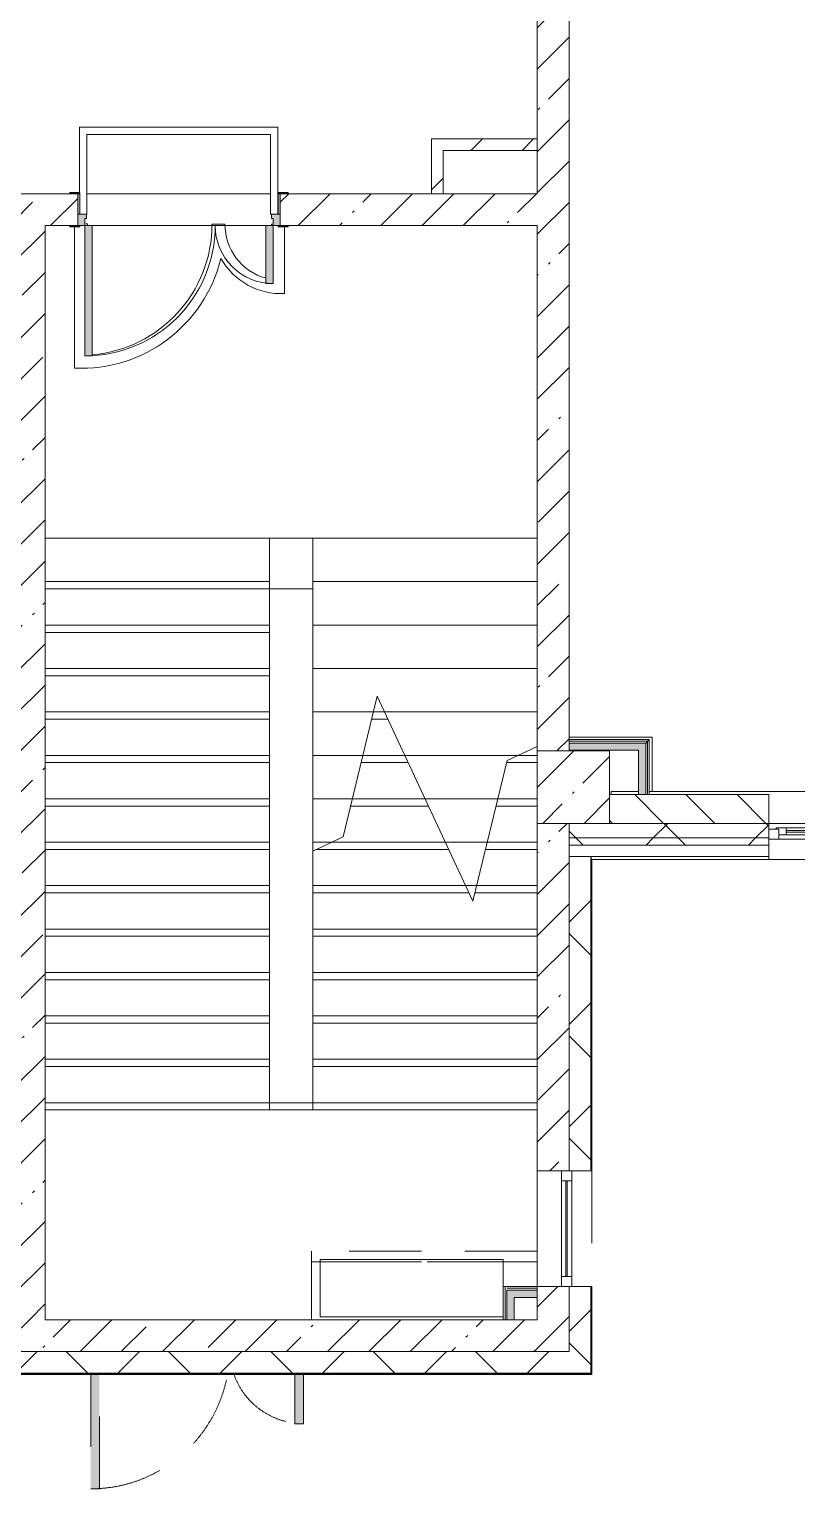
# Model space of a CAD drawing. Header units: millimetres. Extents: x 81633 to 280618, y -8553 to 29000.
# Drawn here: x 217472 to 222775, y -1048 to 9037 of the extents above; entities that cross this region are included whole.
import ezdxf

# ---------------------------------------------------------------- set-up
doc = ezdxf.new("R2010")
doc.units = ezdxf.units.MM
doc.linetypes.add('200_ШТРИХ__ш1_п0_6_', pattern=[800, 500, -300])
for name, color, linetype, lineweight in [('A-DETL-MBND-1', 7, '200_ШТРИХ__ш1_п0_6_', 9), ('A-GLAZ-3', 7, 'Continuous', 5), ('A-WALL', 7, 'Continuous', 9), ('A-WALL-2', 7, 'Continuous', 5), ('I-WALL-5', 7, 'Continuous', 5), ('S-COLS-2', 7, 'Continuous', 5), ('S-STRS-2', 7, 'Continuous', 5), ('S-STRS-MBND-2', 7, 'Continuous', 5)]:
    doc.layers.add(name, color=color, linetype=linetype, lineweight=lineweight)
for name, color, linetype, lineweight, true_color in [('A-DOOR-4', 7, 'Continuous', 5, 0xe2e2e2), ('A-DOOR-5', 7, 'Continuous', 5, 0xaaaaaa), ('A-DOOR-FRAM-2', 7, 'Continuous', 5, 0xe2e2e2), ('A-DOOR-FRAM-4', 7, 'Continuous', 5, 0xaaaaaa), ('A-FLOR-2', 7, 'Continuous', 5, 0xaaaaaa), ('I-WALL-3', 7, 'Continuous', 5, 0xe7e7e7), ('I-WALL-4', 7, 'Continuous', 9, 0xe7e7e7)]:
    doc.layers.add(name, color=color, linetype=linetype, lineweight=lineweight, true_color=true_color)
pattern_1 = [(45, (145501.93, 0), (-353.5534, 353.5534), []), (135, (145501.93, 0), (-353.5534, -353.5534), [])]
pattern_2 = [(45, (145501.93, 0), (-285.1231, 285.1231), []), (45, (145787.05, 0), (-285.1231, 285.1231), [504.031, -100.806, 16.764, -84.042])]
pattern_3 = [(45, (145501.93, 0), (-176.7767, 176.7767), [])]
pattern_4 = [(45, (145501.9, 0), (-530.33, 530.33), []), (135, (145501.9, 0), (-530.33, -530.33), [])]

# ---------------------------------------------------------------- blocks, each defined once
blk = doc.blocks.new('BSC_Колонна _Прямоугольная - 500х500-V100-2_3_3_птичка')
at = {"layer": 'S-COLS-2'}
h = blk.add_hatch(dxfattribs=at)
h.set_pattern_fill('FP_75', color=256, style=0, pattern_type=2)
h.set_pattern_definition([(45, (-75730, -3800), (-285.1231, 285.1231), []), (45, (-75444.88, -3800), (-285.1231, 285.1231), [504.031, -100.806, 16.764, -84.042])])
h.paths.add_polyline_path([(-250, -250), (250, -250), (250, 250), (-250, 250), (-250, 70)])
for p, q in [((250, 250), (-250, 250)), ((-250, 250), (-250, -250)), ((250, -250), (250, 250)), ((-250, -250), (250, -250))]:
    blk.add_line(p, q, dxfattribs=at)
blk = doc.blocks.new('110_Дверь_СКБ_2Ст - Д-1 Лестничная клетка EIS60-24319353-2_3_3_птичка')
at = {"layer": 'A-DOOR-4'}
for points in [[(662.5, 1010), (612.5, 1010), (612.5, 110), (662.5, 110), (662.5, 962.3)], [(-587.5, 510), (-637.5, 510), (-637.5, 110), (-587.5, 110), (-587.5, 370.7)], [(712.5, 30), (697.5, 30), (697.5, -110), (712.5, -110)]]:
    blk.add_hatch(color=256, dxfattribs=at).paths.add_polyline_path(points)
h = blk.add_hatch(color=256, dxfattribs=at)
h.paths.add_polyline_path([(662.5, 110), (656.9, 60), (652.5, 60), (656.9, 30), (712.5, 30), (712.5, 110)])
h.paths.add_polyline_path([(-637.5, 110), (-687.5, 110), (-687.5, 30), (-627.5, 30), (-627.5, 60), (-637.5, 60)])
at = {"layer": 'A-DOOR-FRAM-2'}
for points in [[(-742.5, 118), (-742.5, 110), (-672.5, 110), (-672.5, 118)], [(697.5, 118), (697.5, 110), (767.5, 110), (767.5, 118)], [(-672.5, 30), (-687.5, 30), (-687.5, -110), (-672.5, -110)], [(-672.5, -110), (-742.5, -110), (-742.5, -118), (-672.5, -118)], [(697.5, -110), (697.5, -118), (767.5, -118), (767.5, -110)]]:
    blk.add_hatch(color=256, dxfattribs=at).paths.add_polyline_path(points)
at = {"layer": 'A-DOOR-5'}
for p, q in [((662.5, 1010), (612.5, 1010)), ((612.5, 1010), (612.5, 110)), ((662.5, 110), (662.5, 1010)), ((-637.5, 510), (-637.5, 110)), ((-587.5, 510), (-637.5, 510)), ((-587.5, 110), (-587.5, 510)), ((-637.5, 110), (-587.5, 110)), ((612.5, 110), (662.5, 110))]:
    blk.add_line(p, q, dxfattribs=at)
for centre, radius, start, end in [((662.5, 110), 900, 90, 180), ((-637.5, 110), 400, 360, 90)]:
    blk.add_arc(centre, radius, start, end, dxfattribs=at)
at = {"layer": 'A-DOOR-FRAM-4'}
for p, q in [((-672.5, 118), (-742.5, 118)), ((-742.5, 118), (-742.5, 110)), ((-742.5, 110), (-672.5, 110)), ((-637.5, 110), (-687.5, 110)), ((-687.5, 110), (-687.5, 30)), ((-672.5, 110), (-672.5, 118)), ((-637.5, 60), (-637.5, 110)), ((662.5, 110), (662.5, 60)), ((712.5, 110), (662.5, 110)), ((767.5, 118), (697.5, 118)), ((697.5, 118), (697.5, 110)), ((697.5, 110), (767.5, 110)), ((712.5, 30), (712.5, 110)), ((767.5, 110), (767.5, 118)), ((-687.5, 30), (-627.5, 30)), ((-672.5, 30), (-687.5, 30)), ((-687.5, 30), (-687.5, -110)), ((-672.5, -110), (-672.5, 30)), ((-627.5, 60), (-637.5, 60)), ((-627.5, 30), (-627.5, 60)), ((662.5, 60), (652.5, 60)), ((652.5, 60), (652.5, 30)), ((652.5, 30), (712.5, 30)), ((712.5, 30), (697.5, 30)), ((697.5, 30), (697.5, -110)), ((712.5, -110), (712.5, 30)), ((-672.5, -110), (-742.5, -110)), ((-742.5, -110), (-742.5, -118)), ((-742.5, -118), (-672.5, -118)), ((-687.5, -110), (-672.5, -110)), ((-672.5, -118), (-672.5, -110)), ((697.5, -110), (712.5, -110)), ((767.5, -110), (697.5, -110)), ((697.5, -110), (697.5, -118)), ((697.5, -118), (767.5, -118)), ((767.5, -118), (767.5, -110))]:
    blk.add_line(p, q, dxfattribs=at)
blk = doc.blocks.new('120_Окно_СКБ_1Ст - 120_Окно_СКБ_1Ст 900х2500_h_-19906150-2_3_3_птичка')
at = {"layer": 'A-GLAZ-3'}
for p, q in [((-450, -75), (-450, -5)), ((-450, -5), (-380, -5)), ((450, -5), (-450, -5)), ((-380, -75), (-450, -75)), ((-450, -75), (-400, -75)), ((-380, -75), (-400, -75)), ((-400, -75), (-400, -85)), ((-400, -85), (400, -85)), ((400, -85), (-400, -85)), ((-380, -5), (-380, -75)), ((380, -35), (-380, -35)), ((-380, -35), (-380, -75)), ((-330, -85), (-330, -35)), ((-330, -55), (330, -55)), ((330, -65), (-330, -65)), ((330, -85), (330, -35)), ((380, -75), (380, -5)), ((380, -5), (450, -5)), ((380, -75), (380, -35)), ((450, -75), (380, -75)), ((400, -75), (380, -75)), ((400, -75), (450, -75)), ((400, -85), (400, -75)), ((450, -5), (450, -75))]:
    blk.add_line(p, q, dxfattribs=at)
blk = doc.blocks.new('110_Дверь_СКБ_2Ст_Наружная - ДН-1_л__ Двухстворчатая 1350 х3200 _ЛК_ в свету с верхним остеклением 2-V199-2_3_3_птичка')
at = {"layer": 'A-DETL-MBND-1'}
for points in [[(754, 869), (694, 869), (694, 79), (754, 79), (754, 93)], [(-716, 419), (-716, 79), (-656, 79), (-656, 419)]]:
    blk.add_hatch(color=256, dxfattribs=at).paths.add_polyline_path(points)
for p, q in [((754, 869), (694, 869)), ((694, 869), (694, 79)), ((754, 79), (754, 869)), ((-716, 419), (-716, 79)), ((-656, 419), (-716, 419)), ((-656, 79), (-656, 419))]:
    blk.add_line(p, q, dxfattribs=at)
for centre, radius, start, end in [((754, -91), 960, 90, 169.737), ((-716, -91), 510, 19.5984, 90)]:
    blk.add_arc(centre, radius, start, end, dxfattribs=at)
blk = doc.blocks.new('120_Окно_СКБ_1Ст - 120_Окно_СКБ_1Ст 800х2500 EI30-23532001-2_3_3_птичка')
at = {"layer": 'A-GLAZ-3'}
for p, q in [((-400, -127), (-400, -57)), ((-400, -57), (-330, -57)), ((400, -57), (-400, -57)), ((-330, -57), (-330, -127)), ((330, -87), (-330, -87)), ((330, -97), (-330, -97)), ((330, -127), (330, -57)), ((330, -57), (400, -57)), ((400, -57), (400, -127)), ((-330, -127), (-400, -127)), ((-400, -127), (400, -127)), ((400, -127), (330, -127))]:
    blk.add_line(p, q, dxfattribs=at)
blk = doc.blocks.new('Зашивка приборов отопления27 - Зашивка приборов отопления-33322407-2_3_3_птичка')
at = {"layer": 'A-DETL-MBND-1'}
for p, q in [((75480, 595), (73920, 595)), ((73920, 595), (73920, 520)), ((73920, 520), (73920, 120)), ((75480, 520), (73920, 520)), ((73920, 520), (73920, 120)), ((73920, 520), (75480, 520)), ((75480, 520), (75480, 595)), ((75480, 350), (75480, 520))]:
    blk.add_line(p, q, dxfattribs=at)

msp = doc.modelspace()

# ---------------------------------------------------------------- hatches: boundary and pattern name
at = {"layer": 'A-WALL-2'}
h = msp.add_hatch(dxfattribs=at)
h.set_pattern_fill('FP_90', color=256, style=0, pattern_type=2)
h.set_pattern_definition([(135, (145501.93, 0), (-176.7767, -176.7767), [])])
h.paths.add_polyline_path([(225581.9, 3550), (225851.9, 3550), (225851.9, 3750), (225581.9, 3750)])
h.paths.add_polyline_path([(224681.9, 3550), (224681.9, 3750), (223481.9, 3750), (223481.9, 3550), (224628.9, 3550)])
h.paths.add_polyline_path([(222581.9, 3550), (222581.9, 3750), (221481.9, 3750), (221481.9, 3550), (222546.9, 3550)])
h = msp.add_hatch(dxfattribs=at)
h.set_pattern_fill('FP_80', color=256, style=0, pattern_type=2)
h.set_pattern_definition(pattern_1)
h.paths.add_polyline_path([(226351.9, 3450), (226921.9, 3450), (226921.9, 3550), (225581.9, 3550), (225581.9, 3450), (225851.9, 3450)])
h.paths.add_polyline_path([(230201.9, 3450), (230201.9, 3550), (229621.9, 3550), (229621.9, 3450), (229833.8, 3450)])
h.paths.add_polyline_path([(222581.9, 3450), (222581.9, 3550), (221201.9, 3550), (221201.9, 3450), (222546.9, 3450)])
h.paths.add_polyline_path([(223481.9, 3450), (224681.9, 3450), (224681.9, 3550), (223481.9, 3550)])
h = msp.add_hatch(dxfattribs=at)
h.set_pattern_fill('FP_80', color=256, style=0, pattern_type=2)
h.set_pattern_definition(pattern_1)
h.paths.add_polyline_path([(230301.9, 3400), (230301.9, 3450), (229621.9, 3450), (229621.9, 3400), (230201.9, 3400)])
h.paths.add_polyline_path([(222546.9, 3400), (222581.9, 3400), (222581.9, 3450), (221201.9, 3450), (221201.9, 3400), (221505.9, 3400)])
h.paths.add_polyline_path([(223481.9, 3400), (224681.9, 3400), (224681.9, 3450), (223481.9, 3450)])
h.paths.add_polyline_path([(226710.8, 3400), (226921.9, 3400), (226921.9, 3450), (225581.9, 3450), (225581.9, 3400), (225669.9, 3400)])
h = msp.add_hatch(dxfattribs=at)
h.set_pattern_fill('FP_80', color=256, style=0, pattern_type=2)
h.set_pattern_definition(pattern_1)
h.paths.add_polyline_path([(221201.9, -250), (221351.9, -250), (221351.9, 350), (221201.9, 350), (221201.9, -100)])
h.paths.add_polyline_path([(221201.9, 1150), (221351.9, 1150), (221351.9, 3320), (221201.9, 3320), (221201.9, 3277.9)])
h = msp.add_hatch(dxfattribs=at)
h.set_pattern_fill('FP_80', color=256, style=0, pattern_type=2)
h.set_pattern_definition(pattern_1)
h.paths.add_polyline_path([(216161.9, -250), (216161.9, -100), (212561.9, -100), (212561.9, -250), (214219.1, -250)])
h.paths.add_polyline_path([(221201.9, -250), (221201.9, -100), (217061.9, -100), (217061.9, -250), (220985.4, -250)])
h.paths.add_polyline_path([(203561.9, -250), (204311.9, -250), (204311.9, -100), (203561.9, -100)])
h.paths.add_polyline_path([(202411.9, -250), (202661.9, -250), (202661.9, -100), (201911.9, -100), (201911.9, -250), (202247.8, -250)])
h.paths.add_polyline_path([(210661.9, -250), (211661.9, -250), (211661.9, -100), (210661.9, -100)])
h.paths.add_polyline_path([(206932.2, -250), (207561.9, -250), (207561.9, -100), (206411.9, -100), (206411.9, -250)])
h.paths.add_polyline_path([(198604.3, -250), (198811.9, -250), (198811.9, -100), (197411.9, -100), (197411.9, -250), (197563.4, -250)])
h.paths.add_polyline_path([(189538.3, -250), (189538.3, -100), (188161.9, -100), (188161.9, -250), (189235.5, -250)])
h.paths.add_polyline_path([(190811.9, -250), (190811.9, -100), (190438.3, -100), (190438.3, -250)])
h.paths.add_polyline_path([(194311.9, -250), (194311.9, -100), (192911.9, -100), (192911.9, -250), (193399.4, -250)])
h.paths.add_polyline_path([(184041.9, -250), (185061.9, -250), (185061.9, -100), (183491.9, -100), (183491.9, -250), (184030.6, -250)])
h.paths.add_polyline_path([(178825.7, -250), (179371.9, -250), (179371.9, -100), (178511.9, -100), (178511.9, -250)])
h.paths.add_polyline_path([(176223.2, -250), (176411.9, -250), (176411.9, -100), (174711.7, -100), (174711.7, -250), (175702.7, -250)])
h.paths.add_polyline_path([(180271.9, -250), (181391.9, -250), (181391.9, -100), (180271.9, -100)])
h.paths.add_polyline_path([(164311.9, -250), (164311.9, -100), (163661.9, -100), (163661.9, -250), (164251.9, -250)])
h.paths.add_polyline_path([(171661.9, -250), (171911.7, -250), (171911.7, -100), (170311.9, -100), (170311.9, -250), (171538.8, -250)])
h.paths.add_polyline_path([(167111.9, -250), (168211.9, -250), (168211.9, -100), (167111.9, -100)])
h.paths.add_polyline_path([(161649.5, -250), (162761.9, -250), (162761.9, -100), (161611.9, -100), (161611.9, -250)])
h.paths.add_polyline_path([(150198.7, -250), (154061.9, -250), (154061.9, -100), (150131.9, -100), (150131.9, -250)])
h.paths.add_polyline_path([(149231.9, -250), (149231.9, -100), (145241.9, -100), (145241.9, -250), (149157.7, -250)])
h.paths.add_polyline_path([(157161.9, -250), (158511.9, -250), (158511.9, -100), (157161.9, -100)])
at = {"layer": 'I-WALL-3'}
for points in [[(221681.3, 4055), (221731.3, 4055), (221731.3, 4105), (221201.9, 4105), (221201.9, 4055), (221505.9, 4055)], [(221731.3, 3750), (221731.3, 4055), (221681.3, 4055), (221681.3, 3750)], [(220981.9, 275), (220981.9, 325), (220821.9, 319.7), (220821.9, 275)]]:
    msp.add_hatch(color=256, dxfattribs=at).paths.add_polyline_path(points)
at = {"layer": 'I-WALL-4'}
msp.add_hatch(color=256, dxfattribs=at).paths.add_polyline_path([(220821.9, 120), (220821.9, 325), (220771.9, 319.7), (220771.9, 120)])
at = {"layer": 'I-WALL-5'}
h = msp.add_hatch(dxfattribs=at)
h.set_pattern_fill('FP_88', color=256, style=0, pattern_type=2)
h.set_pattern_definition(pattern_2)
h.paths.add_polyline_path([(220981.9, 7900), (221201.9, 7900), (221201.9, 9352.3), (220981.9, 9352.3), (220981.9, 8011)])
h.paths.add_polyline_path([(221201.9, 10792.3), (221201.9, 10900), (220981.9, 10900), (220985.4, 10792.3)])
h = msp.add_hatch(dxfattribs=at)
h.set_pattern_fill('FP_92', color=256, style=0, pattern_type=2)
h.set_pattern_definition(pattern_3)
h.paths.add_polyline_path([(220251.9, 7900), (220331.9, 7900), (220331.9, 8280), (220251.9, 8280), (220251.9, 8011)])
h = msp.add_hatch(dxfattribs=at)
h.set_pattern_fill('FP_92', color=256, style=0, pattern_type=2)
h.set_pattern_definition(pattern_3)
h.paths.add_polyline_path([(220981.9, 8200), (220981.9, 8280), (220331.9, 8280), (220331.9, 8200), (220465, 8200)])
h = msp.add_hatch(dxfattribs=at)
h.set_pattern_fill('FP_88', color=256, style=0, pattern_type=2)
h.set_pattern_definition(pattern_2)
h.paths.add_polyline_path([(217581.9, 120), (217581.9, 7900), (217361.9, 7900), (217361.9, 120)])
h = msp.add_hatch(dxfattribs=at)
h.set_pattern_fill('FP_88', color=256, style=0, pattern_type=2)
h.set_pattern_definition(pattern_2)
h.paths.add_polyline_path([(219261.9, 7680), (220981.9, 7680), (220981.9, 7900), (219206.9, 7900), (219206.9, 7680)])
h.paths.add_polyline_path([(217751.9, 7680), (217806.9, 7680), (217806.9, 7900), (217581.9, 7895), (217581.9, 7680)])
h = msp.add_hatch(dxfattribs=at)
h.set_pattern_fill('FP_88', color=256, style=0, pattern_type=2)
h.set_pattern_definition(pattern_2)
h.paths.add_polyline_path([(220981.9, -100), (221201.9, -100), (221201.9, 350), (220981.9, 350), (220981.9, 120)])
h.paths.add_polyline_path([(221201.9, 1150), (221201.9, 3550), (220981.9, 3550), (220981.9, 1150)])
h.paths.add_polyline_path([(221201.9, 4050), (221201.9, 7900), (220981.9, 7900), (220981.9, 4050), (221164.3, 4050)])
h = msp.add_hatch(dxfattribs=at)
h.set_pattern_fill('FP_174', color=256, style=0, pattern_type=2)
h.set_pattern_definition(pattern_4)
h.paths.add_polyline_path([(221743.8, 4117.5), (221756.3, 4117.5), (221756.3, 4130), (221201.9, 4130), (221201.9, 4117.5), (221505.9, 4117.5)])
h = msp.add_hatch(dxfattribs=at)
h.set_pattern_fill('FP_174', color=256, style=0, pattern_type=2)
h.set_pattern_definition(pattern_4)
h.paths.add_polyline_path([(221731.3, 4105), (221743.8, 4105), (221743.8, 4117.5), (221201.9, 4117.5), (221201.9, 4105), (221505.9, 4105)])
h = msp.add_hatch(dxfattribs=at)
h.set_pattern_fill('FP_174', color=256, style=0, pattern_type=2)
h.set_pattern_definition(pattern_4)
h.paths.add_polyline_path([(221743.8, 3750), (221743.8, 4105), (221731.3, 4105), (221731.3, 3750)])
h = msp.add_hatch(dxfattribs=at)
h.set_pattern_fill('FP_174', color=256, style=0, pattern_type=2)
h.set_pattern_definition(pattern_4)
h.paths.add_polyline_path([(221743.8, 3750), (221756.3, 3750), (221756.3, 4117.5), (221743.8, 4117.5), (221743.8, 3869.5)])
h = msp.add_hatch(dxfattribs=at)
h.set_pattern_fill('FP_88', color=256, style=0, pattern_type=2)
h.set_pattern_definition(pattern_2)
h.paths.add_polyline_path([(220981.9, -100), (220981.9, 120), (217361.9, 120), (217361.9, -100), (220465, -100)])

# ---------------------------------------------------------------- linework, layer by layer
at = {"layer": 'A-DETL-MBND-1'}
for p, q in [((220981.9, 595), (220981.9, 1150)), ((221359.9, 1150), (221359.9, 350))]:
    msp.add_line(p, q, dxfattribs=at)
at = {"layer": 'A-FLOR-2'}
for p, q in [((217820.2, 8360.1), (217820.2, 7908)), ((219190.2, 8360.1), (217820.2, 8360.1)), ((217870.2, 7760.1), (217870.2, 8310.1)), ((217870.2, 8310.1), (219140.2, 8310.1)), ((219140.2, 8310.1), (219140.2, 7760.1)), ((219190.2, 7760.1), (219190.2, 8360.1)), ((217785.7, 7672), (217785.7, 6695.1)), ((217821.9, 7760.1), (217870.2, 7760.1)), ((217875.5, 7692.1), (217862.5, 7692.1)), ((217875.5, 7680), (217875.5, 7692.1)), ((218824.5, 7690.6), (218734.9, 7690.6)), ((219140.2, 7760.1), (219190.2, 7760.1)), ((219156.9, 7689.1), (219147.1, 7689.1)), ((219147.1, 7689.1), (219147.1, 7680)), ((219236.4, 7210.5), (219236.4, 7672)), ((219131.9, 5170), (219431.9, 5170)), ((221201.9, 4145), (221776.3, 4145)), ((221776.3, 4145), (221776.3, 3770)), ((219481.9, 536), (219481.9, 140)), ((220746.9, 536), (219481.9, 536)), ((220746.9, 350), (220746.9, 536)), ((219481.9, 140), (220746.9, 140))]:
    msp.add_line(p, q, dxfattribs=at)
for centre, radius, start, end in [((217829.9, 7689.1), 905, 274.89327, 0.09571), ((219214.3, 7690.6), 389.8, 180, 253.95631), ((217829.9, 7689.1), 995, 267.45356, 346.31888), ((219214.1, 7689.1), 479.2, 209.41362, 272.67589)]:
    msp.add_arc(centre, radius, start, end, dxfattribs=at)
at = {"layer": 'A-WALL'}
for p, q in [((220981.9, 8200), (220981.9, 8280)), ((220251.9, 7900), (220331.9, 7900)), ((221743.8, 4117.5), (221201.9, 4117.5)), ((221731.3, 4105), (221201.9, 4105)), ((221731.3, 3750), (221731.3, 4105)), ((221743.8, 3750), (221743.8, 4117.5)), ((222581.9, 3550), (221481.9, 3550)), ((221201.9, 3450), (222581.9, 3450)), ((221201.9, 3400), (222581.9, 3400)), ((221201.9, 3320), (222581.9, 3320)), ((221201.9, 1150), (221201.9, 3320)), ((221351.9, 1150), (221351.9, 3320)), ((221354.9, 1150), (221354.9, 3320)), ((221359.9, 3300), (221354.9, 3300)), ((220759.4, 120), (220759.4, 350)), ((220981.9, 337.5), (220771.9, 337.5)), ((220771.9, 120), (220771.9, 325)), ((220981.9, 325), (220771.9, 325)), ((220981.9, 275), (220981.9, 350)), ((221201.9, 350), (221201.9, -100)), ((221351.9, -250), (221351.9, 350)), ((221354.9, -253), (221354.9, 350)), ((220746.9, 120), (220821.9, 120)), ((220981.9, -100), (217061.9, -100)), ((217061.9, -250), (221351.9, -250)), ((217061.9, -253), (221354.9, -253))]:
    msp.add_line(p, q, dxfattribs=at)
at = {"layer": 'A-WALL-2'}
for p, q in [((222581.9, 3750), (221481.9, 3750)), ((222581.9, 3300), (222581.9, 3750)), ((222581.9, 3550), (223481.9, 3550)), ((221359.9, 3300), (230451.9, 3300)), ((221359.9, 1150), (221359.9, 3300)), ((221201.9, 1150), (221359.9, 1150)), ((221359.9, 350), (221201.9, 350)), ((221359.9, -258), (221359.9, 350)), ((221201.9, -100), (220981.9, -100)), ((211661.9, -258), (221359.9, -258))]:
    msp.add_line(p, q, dxfattribs=at)
at = {"layer": 'I-WALL-5'}
for p, q in [((221201.9, 4050), (221201.9, 10900)), ((220981.9, 9352.3), (220981.9, 8280)), ((220251.9, 8280), (220251.9, 7900)), ((220981.9, 8280), (220251.9, 8280)), ((220331.9, 7900), (220331.9, 8200)), ((220331.9, 8200), (220981.9, 8200)), ((220981.9, 8200), (220981.9, 7900)), ((217751.9, 7900), (217361.9, 7900)), ((217870.2, 7900), (219140.2, 7900)), ((220251.9, 7900), (219261.9, 7900)), ((220981.9, 7900), (220331.9, 7900)), ((217581.9, 120), (217581.9, 7680)), ((217581.9, 7680), (217751.9, 7680)), ((218734.3, 7680), (217906.9, 7680)), ((219106.9, 7680), (218825.4, 7680)), ((219261.9, 7680), (220981.9, 7680)), ((220981.9, 7680), (220981.9, 4050)), ((221756.3, 4130), (221201.9, 4130)), ((221201.9, 4055), (221681.3, 4055)), ((221681.3, 4055), (221681.3, 3750)), ((221756.3, 3750), (221756.3, 4130)), ((221491.9, 3770), (221681.3, 3770)), ((221491.9, 3770), (221491.9, 3750)), ((221681.3, 3750), (221756.3, 3750)), ((221755.5, 3770), (225851.9, 3770)), ((220981.9, 3550), (220981.9, 1150)), ((221201.9, 3320), (221201.9, 3550)), ((220981.9, 1150), (221201.9, 1150)), ((220746.9, 350), (220746.9, 120)), ((220821.9, 350), (220746.9, 350)), ((221201.9, 350), (220821.9, 350)), ((220821.9, 120), (220821.9, 275)), ((220821.9, 275), (220981.9, 275)), ((220981.9, 275), (220981.9, 120)), ((220746.9, 120), (217581.9, 120)), ((220981.9, 120), (220821.9, 120))]:
    msp.add_line(p, q, dxfattribs=at)
at = {"layer": 'S-STRS-2'}
for p, q in [((218734.3, 7680), (217906.9, 7680)), ((219106.9, 7680), (218825.4, 7680)), ((219131.9, 5520), (219431.9, 5520)), ((219131.9, 5169.7), (219131.9, 5520)), ((220981.9, 5520), (219431.9, 5520)), ((219431.9, 5520), (219431.9, 5220)), ((220981.9, 5520), (219431.9, 5520)), ((217581.9, 5169.7), (219131.9, 5169.7)), ((217581.9, 5169.7), (219131.9, 5169.7)), ((219131.9, 4869.7), (219131.9, 5169.7)), ((219431.9, 5220), (219431.9, 4920)), ((220981.9, 5220), (219431.9, 5220)), ((220981.9, 5220), (219431.9, 5220)), ((217581.9, 4869.7), (219131.9, 4869.7)), ((217581.9, 4869.7), (219131.9, 4869.7)), ((219131.9, 4569.7), (219131.9, 4869.7)), ((219431.9, 4920), (219431.9, 4620)), ((220981.9, 4920), (219431.9, 4920)), ((220981.9, 4920), (219431.9, 4920)), ((217581.9, 4569.7), (219131.9, 4569.7)), ((217581.9, 4569.7), (219131.9, 4569.7)), ((219131.9, 4269.7), (219131.9, 4569.7)), ((219431.9, 4620), (219431.9, 4320)), ((220981.9, 4620), (219431.9, 4620)), ((220981.9, 4620), (219431.9, 4620)), ((217581.9, 4269.7), (219131.9, 4269.7)), ((217581.9, 4269.7), (219131.9, 4269.7)), ((219131.9, 3969.7), (219131.9, 4269.7)), ((219431.9, 4320), (219431.9, 4020)), ((219850.5, 4320), (219431.9, 4320)), ((219850.5, 4320), (219431.9, 4320)), ((219950.6, 4269.7), (219838.3, 4269.7)), ((219950.6, 4269.7), (219838.3, 4269.7)), ((220981.9, 4320), (219927.1, 4320)), ((220981.9, 4320), (219927.1, 4320)), ((217581.9, 3969.7), (219131.9, 3969.7)), ((217581.9, 3969.7), (219131.9, 3969.7)), ((219131.9, 3669.7), (219131.9, 3969.7)), ((219431.9, 4020), (219431.9, 3720)), ((219777.6, 4020), (219431.9, 4020)), ((219777.6, 4020), (219431.9, 4020)), ((220090.5, 3969.7), (219765.4, 3969.7)), ((220090.5, 3969.7), (219765.4, 3969.7)), ((220850.3, 4020), (220067, 4020)), ((220850.3, 4020), (220067, 4020)), ((220981.9, 3969.7), (220769.9, 3969.7)), ((220981.9, 3969.7), (220769.9, 3969.7)), ((217581.9, 3669.7), (219131.9, 3669.7)), ((217581.9, 3669.7), (219131.9, 3669.7)), ((219131.9, 3369.7), (219131.9, 3669.7)), ((219431.9, 3720), (219431.9, 3420)), ((219704.7, 3720), (219431.9, 3720)), ((219704.7, 3720), (219431.9, 3720)), ((220230.4, 3669.7), (219692.5, 3669.7)), ((220230.4, 3669.7), (219692.5, 3669.7)), ((220709.2, 3720), (220206.9, 3720)), ((220709.2, 3720), (220206.9, 3720)), ((220981.9, 3669.7), (220697, 3669.7)), ((220981.9, 3669.7), (220697, 3669.7)), ((217581.9, 3369.7), (219131.9, 3369.7)), ((217581.9, 3369.7), (219131.9, 3369.7)), ((219131.9, 3069.7), (219131.9, 3369.7)), ((219431.9, 3420), (219431.9, 3358.6)), ((219563.6, 3420), (219431.9, 3420)), ((219563.6, 3420), (219431.9, 3420)), ((219431.9, 3358.6), (219431.9, 3069.7)), ((220370.3, 3369.7), (219455.7, 3369.7)), ((220370.3, 3369.7), (219455.7, 3369.7)), ((220636.3, 3420), (220346.8, 3420)), ((220636.3, 3420), (220346.8, 3420)), ((220981.9, 3369.7), (220624, 3369.7)), ((220981.9, 3369.7), (220624, 3369.7)), ((217581.9, 3069.7), (219131.9, 3069.7)), ((217581.9, 3069.7), (219131.9, 3069.7)), ((219131.9, 2769.7), (219131.9, 3069.7)), ((219431.9, 3069.7), (219431.9, 2769.7)), ((220510.2, 3069.7), (219431.9, 3069.7)), ((220510.2, 3069.7), (219431.9, 3069.7)), ((220563.4, 3120), (220486.7, 3120)), ((220563.4, 3120), (220486.7, 3120)), ((220981.9, 3069.7), (220551.1, 3069.7)), ((220981.9, 3069.7), (220551.1, 3069.7)), ((217581.9, 2769.7), (219131.9, 2769.7)), ((217581.9, 2769.7), (219131.9, 2769.7)), ((219131.9, 2469.7), (219131.9, 2769.7)), ((219431.9, 2769.7), (219431.9, 2469.7)), ((220981.9, 2769.7), (219431.9, 2769.7)), ((220981.9, 2769.7), (219431.9, 2769.7)), ((217581.9, 2469.7), (219131.9, 2469.7)), ((217581.9, 2469.7), (219131.9, 2469.7)), ((219131.9, 2169.7), (219131.9, 2469.7)), ((219431.9, 2469.7), (219431.9, 2169.7)), ((220981.9, 2469.7), (219431.9, 2469.7)), ((220981.9, 2469.7), (219431.9, 2469.7)), ((217581.9, 2169.7), (219131.9, 2169.7)), ((217581.9, 2169.7), (219131.9, 2169.7)), ((219131.9, 1869.7), (219131.9, 2169.7)), ((219431.9, 2169.7), (219431.9, 1869.7)), ((220981.9, 2169.7), (219431.9, 2169.7)), ((220981.9, 2169.7), (219431.9, 2169.7)), ((217581.9, 1869.7), (219131.9, 1869.7)), ((217581.9, 1869.7), (219131.9, 1869.7)), ((219131.9, 1569.7), (219131.9, 1869.7)), ((219431.9, 1869.7), (219431.9, 1569.7)), ((220981.9, 1869.7), (219431.9, 1869.7)), ((220981.9, 1869.7), (219431.9, 1869.7)), ((217581.9, 1569.7), (219131.9, 1569.7)), ((217581.9, 1569.7), (219131.9, 1569.7)), ((219431.9, 1569.7), (219131.9, 1569.7)), ((220981.9, 1569.7), (219431.9, 1569.7)), ((220981.9, 1569.7), (219431.9, 1569.7))]:
    msp.add_line(p, q, dxfattribs=at)
at = {"layer": 'S-STRS-MBND-2'}
for p, q in [((220981.9, 7680), (217581.9, 7680)), ((217581.9, 7680), (217581.9, 5520)), ((220981.9, 5520), (220981.9, 7680)), ((217581.9, 5520), (219131.9, 5520)), ((217581.9, 1620), (217581.9, 5520)), ((217581.9, 5520), (219131.9, 5520)), ((219131.9, 5520), (220981.9, 5520)), ((219131.9, 1620), (219131.9, 5520)), ((217581.9, 5220), (219131.9, 5220)), ((217581.9, 5220), (219131.9, 5220)), ((217581.9, 4920), (219131.9, 4920)), ((217581.9, 4920), (219131.9, 4920)), ((217581.9, 4620), (219131.9, 4620)), ((217581.9, 4620), (219131.9, 4620)), ((219640.5, 3455.9), (219876.8, 4428.1)), ((219876.8, 4428.1), (220537.1, 3011.9)), ((217581.9, 4320), (219131.9, 4320)), ((217581.9, 4320), (219131.9, 4320)), ((219927.1, 4320), (219850.5, 4320)), ((219927.1, 4320), (219850.5, 4320)), ((220773.4, 3984.1), (220981.9, 4081.4)), ((217581.9, 4020), (219131.9, 4020)), ((217581.9, 4020), (219131.9, 4020)), ((220067, 4020), (219777.6, 4020)), ((220067, 4020), (219777.6, 4020)), ((220537.1, 3011.9), (220773.4, 3984.1)), ((220981.9, 4020), (220850.3, 4020)), ((220981.9, 4020), (220850.3, 4020)), ((217581.9, 3720), (219131.9, 3720)), ((217581.9, 3720), (219131.9, 3720)), ((220206.9, 3720), (219704.7, 3720)), ((220206.9, 3720), (219704.7, 3720)), ((220981.9, 3720), (220709.2, 3720)), ((220981.9, 3720), (220709.2, 3720)), ((219431.9, 3358.6), (219640.5, 3455.9)), ((217581.9, 3420), (219131.9, 3420)), ((217581.9, 3420), (219131.9, 3420)), ((219431.9, 3358.6), (219431.9, 1620)), ((220346.8, 3420), (219563.6, 3420)), ((220346.8, 3420), (219563.6, 3420)), ((220981.9, 3420), (220636.3, 3420)), ((220981.9, 3420), (220636.3, 3420)), ((220981.9, 3420), (220981.9, 1620)), ((217581.9, 3120), (219131.9, 3120)), ((217581.9, 3120), (219131.9, 3120)), ((220486.7, 3120), (219431.9, 3120)), ((220486.7, 3120), (219431.9, 3120)), ((220981.9, 3120), (220563.4, 3120)), ((220981.9, 3120), (220563.4, 3120)), ((217581.9, 2820), (219131.9, 2820)), ((217581.9, 2820), (219131.9, 2820)), ((220981.9, 2820), (219431.9, 2820)), ((220981.9, 2820), (219431.9, 2820)), ((217581.9, 2520), (219131.9, 2520)), ((217581.9, 2520), (219131.9, 2520)), ((220981.9, 2520), (219431.9, 2520)), ((220981.9, 2520), (219431.9, 2520)), ((217581.9, 2220), (219131.9, 2220)), ((217581.9, 2220), (219131.9, 2220)), ((220981.9, 2220), (219431.9, 2220)), ((220981.9, 2220), (219431.9, 2220)), ((217581.9, 1920), (219131.9, 1920)), ((217581.9, 1920), (219131.9, 1920)), ((220981.9, 1920), (219431.9, 1920)), ((220981.9, 1920), (219431.9, 1920)), ((217581.9, 1620), (217581.9, 120)), ((217581.9, 1620), (219131.9, 1620)), ((217581.9, 1620), (219131.9, 1620)), ((219431.9, 1620), (219131.9, 1620)), ((220981.9, 1620), (219431.9, 1620)), ((220981.9, 1620), (219431.9, 1620)), ((220981.9, 120), (220981.9, 1620)), ((217581.9, 120), (220981.9, 120))]:
    msp.add_line(p, q, dxfattribs=at)

# ---------------------------------------------------------------- block references
at = {"layer": 'A-DETL-MBND-1'}
msp.add_blockref('Зашивка приборов отопления27 - Зашивка приборов отопления-33322407-2_3_3_птичка', (145501.9, 0), dxfattribs=at)
at = {"layer": 'A-DETL-MBND-1', "rotation": 180}
msp.add_blockref('110_Дверь_СКБ_2Ст_Наружная - ДН-1_л__ Двухстворчатая 1350 х3200 _ЛК_ в свету с верхним остеклением 2-V199-2_3_3_птичка', (218651.4, -179), dxfattribs=at)
at = {"layer": 'A-DOOR-5', "rotation": 180}
msp.add_blockref('110_Дверь_СКБ_2Ст - Д-1 Лестничная клетка EIS60-24319353-2_3_3_птичка', (218519.4, 7790), dxfattribs=at)
at = {"layer": 'A-GLAZ-3'}
for name, p, rotation in [('120_Окно_СКБ_1Ст - 120_Окно_СКБ_1Ст 900х2500_h_-19906150-2_3_3_птичка', (223031.9, 3435), 180), ('120_Окно_СКБ_1Ст - 120_Окно_СКБ_1Ст 800х2500 EI30-23532001-2_3_3_птичка', (221276.9, 750), 270)]:
    msp.add_blockref(name, p, dxfattribs=dict(at, rotation=rotation))
at = {"layer": 'S-COLS-2'}
msp.add_blockref('BSC_Колонна _Прямоугольная - 500х500-V100-2_3_3_птичка', (221231.9, 3800), dxfattribs=at)

doc.saveas('drawing.dxf')
